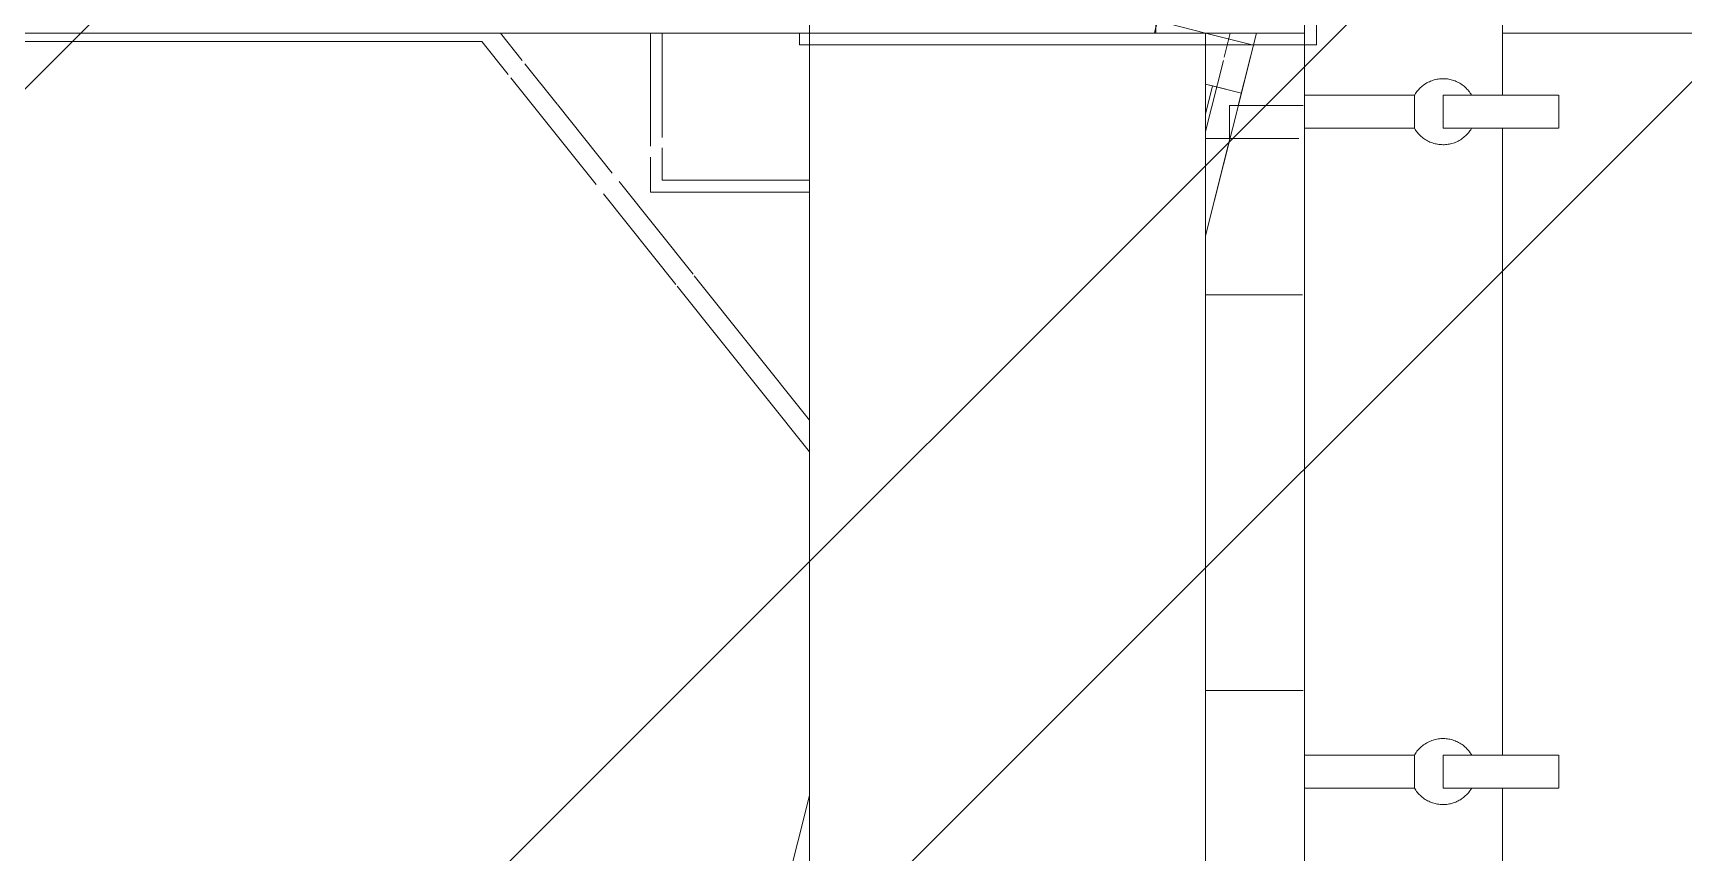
# Model space of a CAD drawing. Header units: millimetres. Extents: x -57519 to 497916, y -349472 to 446842.
# Drawn here: x 335626 to 338128, y 29765 to 31007 of the extents above; entities that cross this region are included whole.
import ezdxf

# ---------------------------------------------------------------- set-up
doc = ezdxf.new("R2010")
doc.units = ezdxf.units.MM
doc.linetypes.add('Dash_2_', pattern=[6, 3, -3])
for name, color, linetype, lineweight in [('A-AREA', 32, 'Dash_2_', 5), ('A-DETL-GENF', 92, 'Continuous', 5), ('A-FLOR', 192, 'Continuous', 5), ('A-FLOR-PATT', 8, 'Continuous', 5), ('A-GENM', 13, 'Continuous', 5), ('A-GLAZ-CWMG', 51, 'Continuous', 20), ('A-WALL', 113, 'Continuous', 20), ('A-WALL-PATT', 111, 'Continuous', 20), ('S-COLS', 52, 'Continuous', 20)]:
    doc.layers.add(name, color=color, linetype=linetype, lineweight=lineweight)

# ---------------------------------------------------------------- blocks, each defined once
blk = doc.blocks.new('Rectangular Mullion - DLN_FRAME-11282511-SITE COVERAGE')
at = {"layer": 'A-GLAZ-CWMG', "lineweight": 5}
for p, q in [((88639.3, 30930.1), (88650.1, 30927.4)), ((88650.1, 30927.4), (88639.3, 30930.1)), ((88639.3, 30930.1), (88650.1, 30927.4)), ((88650.1, 30927.4), (88639.3, 30930.1)), ((88639.3, 30884.5), (88650.1, 30927.4)), ((88639.3, 30884.5), (88650.1, 30927.4)), ((88639.3, 30884.5), (88650.1, 30927.4)), ((88639.3, 30884.5), (88650.1, 30927.4))]:
    blk.add_line(p, q, dxfattribs=at)
blk = doc.blocks.new('Rectangular Mullion - DLN_75 x 150mm _WD_-STUR_ OPENING-8655337-SITE COVERAGE')
at = {"layer": 'A-GLAZ-CWMG', "lineweight": 5}
for p, q in [((0, 75), (-18.9, 75)), ((-18.9, 75), (-9.3, 75)), ((-9.3, 75), (0, 75)), ((0, 0), (0, 75)), ((0, 75), (0, 0)), ((-75, -18.9), (-75, -75)), ((-75, -30), (-75, -18.9)), ((0, -75), (0, 0)), ((0, 0), (0, -75)), ((-75, -75), (-75, -30)), ((-75, -75), (0, -75)), ((0, -75), (-75, -75))]:
    blk.add_line(p, q, dxfattribs=at)
blk = doc.blocks.new('Rectangular Mullion - DLN_75 x 150mm _WD_-STUR_ OPENING-6629347-SITE COVERAGE')
at = {"layer": 'A-GLAZ-CWMG', "lineweight": 5}
for p, q in [((88639.3, 30930.1), (88693.7, 30916.5)), ((88693.7, 30916.5), (88639.3, 30930.1)), ((88693.7, 30916.5), (88639.3, 30700)), ((88693.7, 30916.5), (88689, 30897.5)), ((88676.4, 30847.7), (88639.3, 30700))]:
    blk.add_line(p, q, dxfattribs=at)
blk = doc.blocks.new('Walls 10 - Walls 10-7226506-SITE COVERAGE')
at = {"layer": 'A-WALL-PATT', "lineweight": 5}
h = blk.add_hatch(dxfattribs=at)
h.set_pattern_fill('FP_19', color=256, style=0, pattern_type=2)
h.set_pattern_definition([(45, (248763.4, 0), (-1237.437, 1237.437), []), (45, (248763.4, 1875), (-1237.437, 1237.437), [])])
h.paths.add_polyline_path([(89089.3, 14444.2), (89089.3, 14863.2), (88999.3, 14868.6), (88999.3, 14913.2), (89089.3, 14913.2), (89089.3, 15863.2), (88999.3, 15868.6), (88999.3, 15913.2), (89089.3, 15913.2), (89089.3, 15947.5), (88789.3, 15947.5), (88791.5, 15913.2), (88956, 15907.7), (88956, 15863.8), (88789.3, 15863.2), (88789.3, 14913.2), (88956, 14907.7), (88956, 14863.8), (88789.3, 14863.2), (88789.3, 14444.2)], flags=0)
h.paths.add_polyline_path([(89089.3, 16097.5), (89089.3, 16147.5), (88789.3, 16147.5), (88789.3, 16097.5), (89064.4, 16097.5)], flags=0)
h.paths.add_polyline_path([(89059.8, 16397.5), (89089.3, 16397.5), (89089.3, 16863.2), (88999.3, 16868.6), (88999.3, 16913.2), (89089.3, 16913.2), (89089.3, 17863.2), (88999.3, 17868.6), (88999.3, 17913.2), (89089.3, 17913.2), (89089.3, 18863.2), (88999.3, 18868.6), (88999.3, 18913.2), (89089.3, 18913.2), (89089.3, 19863.2), (88999.3, 19868.6), (88999.3, 19913.2), (89089.3, 19913.2), (89089.3, 20863.2), (88999.3, 20863.2), (88999.3, 20913.2), (89089.3, 20913.2), (89089.3, 21207.5), (88789.3, 21207.5), (88789.3, 20913.2), (88956, 20907.7), (88956, 20863.8), (88789.3, 20863.2), (88789.3, 19913.2), (88956, 19907.7), (88956, 19863.8), (88789.3, 19863.2), (88789.3, 18913.2), (88956, 18907.7), (88956, 18863.8), (88789.3, 18863.2), (88789.3, 17913.2), (88956, 17907.7), (88956, 17863.8), (88789.3, 17863.2), (88789.3, 16913.2), (88956, 16907.7), (88956, 16863.8), (88789.3, 16863.2), (88789.3, 16649.2), (88964.3, 16649.2), (88964.3, 16397.5)], flags=0)
h.paths.add_polyline_path([(88789.3, 21457.5), (89089.3, 21457.5), (89089.3, 21863.2), (88999.3, 21863.2), (88999.3, 21913.2), (89089.3, 21913.2), (89089.3, 22863.2), (88999.3, 22863.2), (88999.3, 22913.2), (89089.3, 22913.2), (89089.3, 23863.2), (88999.3, 23868.6), (88999.3, 23913.2), (89089.3, 23913.2), (89089.3, 24863.2), (88999.3, 24868.6), (88999.3, 24913.2), (89089.3, 24913.2), (89089.3, 25307.5), (88789.3, 25307.5), (88789.3, 24913.2), (88956, 24907.7), (88956, 24863.8), (88789.3, 24863.2), (88789.3, 23913.2), (88956, 23907.7), (88956, 23863.8), (88789.3, 23863.2), (88789.3, 22913.2), (88956, 22907.7), (88956, 22863.8), (88789.3, 22863.2), (88789.3, 21913.2), (88956, 21907.7), (88956, 21863.8), (88789.3, 21863.2), (88789.3, 21839.1)], flags=0)
h.paths.add_polyline_path([(88923.2, 25457.5), (89089.3, 25457.5), (89089.3, 25863.2), (88999.3, 25868.6), (88999.3, 25913.2), (89089.3, 25913.2), (89089.3, 26863.2), (88999.3, 26868.6), (88999.3, 26913.2), (89089.3, 26913.2), (89089.3, 27863.2), (88999.3, 27868.6), (88999.3, 27913.2), (89089.3, 27913.2), (89089.3, 28857.5), (88789.3, 28857.5), (88789.3, 27913.2), (88956, 27907.7), (88956, 27863.8), (88789.3, 27863.2), (88789.3, 26913.2), (88956, 26907.7), (88956, 26863.8), (88789.3, 26863.2), (88789.3, 25913.2), (88956, 25907.7), (88956, 25863.8), (88789.3, 25863.2), (88789.3, 25457.5)], flags=0)
h.paths.add_polyline_path([(88789.3, 29007.5), (89089.3, 29007.5), (89089.3, 29863.2), (88999.3, 29868.6), (88999.3, 29913.2), (89089.3, 29913.2), (89089.3, 30863.2), (88999.3, 30868.6), (88999.3, 30913.2), (89089.3, 30913.2), (89089.3, 31863.2), (88999.3, 31868.6), (88999.3, 31913.2), (89089.3, 31913.2), (89089.3, 32863.2), (88999.3, 32868.6), (88999.3, 32913.2), (89089.3, 32913.2), (89089.3, 33863.2), (88999.3, 33868.6), (88999.3, 33913.2), (89089.3, 33913.2), (89089.3, 34632.5), (88139.3, 34632.5), (88139.3, 35647.5), (88114.3, 35647.5), (88114.3, 35797.5), (88139.3, 35797.5), (88139.3, 37247.5), (87839.3, 37247.5), (87839.3, 34332.5), (88789.3, 34332.5), (88789.3, 33913.2), (88956, 33907.7), (88956, 33863.8), (88789.3, 33863.2), (88789.3, 32913.2), (88956, 32907.7), (88956, 32863.8), (88789.3, 32863.2), (88789.3, 31913.2), (88956, 31907.7), (88956, 31863.8), (88789.3, 31863.2), (88789.3, 30913.2), (88956, 30907.7), (88956, 30863.8), (88789.3, 30863.2), (88789.3, 29913.2), (88956, 29907.7), (88956, 29863.8), (88789.3, 29863.2), (88789.3, 29199.4)], flags=0)
h.paths.add_polyline_path([(88139.3, 37397.5), (88139.3, 37897.5), (87839.3, 37897.5), (87839.3, 37397.5), (87979.8, 37397.5)], flags=0)
h.paths.add_polyline_path([(87839.3, 38047.5), (88139.3, 38047.5), (88139.3, 40132.5), (86739.3, 40132.5), (86739.3, 40967.5), (86649.3, 40972.9), (86649.3, 41017.5), (86739.3, 41017.5), (86739.3, 41967.5), (86649.3, 41972.9), (86649.3, 42017.5), (86739.3, 42017.5), (86739.3, 42547.5), (86569.3, 42547.5), (86569.3, 42017), (86606, 42012), (86606, 41968.1), (86569.3, 41967.5), (86569.3, 41017), (86606, 41012), (86606, 40968.1), (86569.3, 40967.5), (86569.3, 40807.5), (86469.3, 40807.5), (86469.3, 40967.6), (86439.3, 40967.5), (86439.3, 40017.5), (86606, 40012), (86606, 39968.1), (86439.3, 39967.5), (86439.3, 39832.5), (87839.3, 39832.5), (87839.3, 38326.2)], flags=0)
h.paths.add_polyline_path([(86818.5, 39967.5), (86649.3, 39972.9), (86649.3, 40017.5), (86824.2, 40017.5), (86824.2, 39967.5)], flags=0)
h.paths.add_polyline_path([(86469.3, 41017.4), (86469.3, 41967.6), (86439.3, 41967.5), (86439.3, 41017.5)], flags=0)
h.paths.add_polyline_path([(86469.3, 42017.4), (86469.3, 42547.5), (86439.3, 42547.5), (86439.3, 42017.5)], flags=0)
h.paths.add_polyline_path([(86660.6, 42697.5), (86739.3, 42697.5), (86739.3, 42967.5), (86649.3, 42972.9), (86650.8, 43017.5), (86739.3, 43017.5), (86739.3, 43197.5), (86569.3, 43197.5), (86569.3, 43017), (86606, 43012), (86606, 42968.1), (86569.3, 42967.5), (86569.3, 42697.5)], flags=0)
h.paths.add_polyline_path([(86469.3, 42697.5), (86469.3, 42967.6), (86439.3, 42967.5), (86439.3, 42697.5)], flags=0)
h.paths.add_polyline_path([(86469.3, 43017.4), (86469.3, 43197.5), (86439.3, 43197.5), (86439.3, 43017.5)], flags=0)
h.paths.add_polyline_path([(86469.3, 43347.5), (86469.3, 43967.6), (86439.3, 43967.5), (86439.3, 43347.5)], flags=0)
h.paths.add_polyline_path([(86569.3, 43347.5), (86739.3, 43347.5), (86739.3, 43967.5), (86649.3, 43967.5), (86649.3, 44017.5), (86739.3, 44017.5), (86739.3, 44967.5), (86649.3, 44972.9), (86649.3, 45017.5), (86739.3, 45017.5), (86739.3, 45967.5), (86649.3, 45972.9), (86649.3, 46017.5), (86739.3, 46017.5), (86739.3, 46967.5), (86649.3, 46972.9), (86649.3, 47017.5), (86739.3, 47017.5), (86739.3, 47687.5), (86569.3, 47687.5), (86569.3, 47017), (86606, 47012), (86606, 46968.1), (86569.3, 46967.5), (86569.3, 46017), (86606, 46012), (86606, 45968.1), (86569.3, 45967.5), (86569.3, 45017), (86606, 45012), (86606, 44968.1), (86569.3, 44967.5), (86569.3, 44017), (86606, 44012), (86606, 43968.1), (86569.3, 43967.5), (86569.3, 43625.6)], flags=0)
h.paths.add_polyline_path([(86469.3, 44017.4), (86469.3, 44967.6), (86439.3, 44967.5), (86439.3, 44017.5)], flags=0)
h.paths.add_polyline_path([(86469.3, 45017.4), (86469.3, 45967.6), (86439.3, 45967.5), (86439.3, 45017.5)], flags=0)
h.paths.add_polyline_path([(86469.3, 46017.4), (86469.3, 46967.6), (86439.3, 46967.5), (86439.3, 46017.5)], flags=0)
h.paths.add_polyline_path([(86469.3, 47017.4), (86469.3, 47687.5), (86439.3, 47687.5), (86439.3, 47017.5)], flags=0)
h.paths.add_polyline_path([(86439.3, 47837.5), (86469.3, 47837.5), (86469.3, 47967.6), (86439.3, 47967.5)], flags=0)
h.paths.add_polyline_path([(86739.3, 47837.5), (86739.3, 47967.5), (86649.3, 47972.9), (86649.3, 48017.5), (86739.3, 48017.5), (86739.3, 48337.5), (86569.3, 48336.2), (86569.3, 48017), (86606, 48012), (86606, 47968.1), (86569.3, 47967.5), (86569.3, 47837.5), (86729.8, 47837.5)], flags=0)
h.paths.add_polyline_path([(86469.3, 48017.4), (86469.3, 48337.5), (86439.3, 48336.2), (86439.3, 48017.5)], flags=0)
h.paths.add_polyline_path([(86469.3, 48487.5), (86468.1, 48967.6), (86439.3, 48967.5), (86439.3, 48487.5)], flags=0)
h.paths.add_polyline_path([(86569.3, 48487.5), (86739.3, 48487.5), (86739.3, 48967.5), (86649.3, 48972.9), (86649.3, 49017.5), (86739.3, 49017.5), (86739.3, 49907.5), (86569.3, 49907.5), (86569.3, 49017), (86606, 49012), (86606, 48968.1), (86569.3, 48967.5), (86569.3, 48925)], flags=0)
h.paths.add_polyline_path([(86469.3, 49017.4), (86469.3, 49907.5), (86439.3, 49907.5), (86439.3, 49017.5), (86466.6, 49017.4)], flags=0)
at = {"layer": 'A-WALL', "lineweight": 5}
for p, q in [((89089.3, 31863.2), (89089.3, 30913.2)), ((88789.3, 30912.3), (88789.3, 31007.5)), ((88789.3, 30875.7), (88789.3, 30900.7)), ((88789.3, 29912.3), (88789.3, 30864)), ((89089.3, 30863.2), (89089.3, 29913.2)), ((88789.3, 29875.7), (88789.3, 29900.7)), ((88789.3, 29007.5), (88789.3, 29864)), ((89089.3, 29863.2), (89089.3, 29007.5))]:
    blk.add_line(p, q, dxfattribs=at)
blk = doc.blocks.new('DLN_Banner hook - DLN_Banner hook-V302-SITE COVERAGE')
at = {"layer": 'A-GENM'}
for p, q in [((-25, 0), (25, 0)), ((12.5, 0), (-12.5, 0)), ((-25, 0), (-25, -166.7)), ((25, -166.7), (25, 0)), ((-24.4, -166.7), (-25, -166.7)), ((-25, -166.7), (0, -166.7)), ((0, -166.7), (25, -166.7)), ((25, -166.7), (24.4, -166.7)), ((-25, -384.9), (-25, -210)), ((-25, -210), (25, -210)), ((25, -210), (25, -384.9)), ((-25, -385.6), (25, -385.6))]:
    blk.add_line(p, q, dxfattribs=at)
at = {"layer": 'A-GENM', "flags": 128}
for points in [[(-25, -166.7), (-26.7, -167.7), (-28.4, -168.8), (-30, -170), (-31.6, -171.2), (-33.1, -172.5), (-34.6, -173.9), (-36, -175.3), (-37.4, -176.8), (-38.7, -178.3), (-39.9, -179.9), (-41.1, -181.5), (-42.2, -183.1), (-43.2, -184.8), (-44.2, -186.6), (-45.1, -188.4), (-45.9, -190.2), (-46.7, -192), (-47.3, -193.9), (-48, -195.8), (-48.5, -197.8), (-48.9, -199.7), (-49.3, -201.7), (-49.6, -203.7), (-49.8, -205.6), (-49.9, -207.6), (-50, -209.6), (-50, -211.6), (-49.9, -213.6), (-49.7, -215.6), (-49.4, -217.6), (-49.1, -219.6), (-48.7, -221.5), (-48.2, -223.5)], [(24.8, -253.4), (26.6, -252.4), (28.2, -251.3), (29.9, -250.1), (31.4, -248.9), (33, -247.6), (34.4, -246.2), (35.9, -244.8), (37.2, -243.4), (38.5, -241.9), (39.8, -240.3), (41, -238.7), (42.1, -237), (43.1, -235.3), (44.1, -233.6), (45, -231.8), (45.8, -230), (46.6, -228.1), (47.3, -226.2), (47.9, -224.3), (48.4, -222.4), (48.9, -220.5), (49.3, -218.5), (49.6, -216.5), (49.8, -214.5), (49.9, -212.5), (50, -210.5), (50, -208.5), (49.9, -206.5), (49.7, -204.6), (49.4, -202.6), (49.1, -200.6), (48.7, -198.6), (48.2, -196.7), (47.6, -194.8), (47, -192.9), (46.3, -191), (45.5, -189.2), (44.6, -187.4), (43.7, -185.6), (42.6, -183.9), (41.6, -182.2), (40.4, -180.6), (39.2, -179), (37.9, -177.4), (36.6, -175.9), (35.2, -174.5), (33.8, -173.1), (32.3, -171.8), (30.7, -170.5), (29.1, -169.4), (27.5, -168.2), (25.8, -167.2), (25, -166.7)], [(-48.2, -223.5), (-47.6, -225.4), (-46.9, -227.3), (-46.2, -229.1), (-45.4, -231), (-44.5, -232.8), (-43.6, -234.5), (-42.6, -236.3), (-41.5, -237.9), (-40.3, -239.6), (-39.1, -241.2), (-37.8, -242.7), (-36.5, -244.2), (-35.1, -245.6), (-33.6, -247), (-32.1, -248.3), (-30.6, -249.6), (-29, -250.8), (-27.3, -251.9), (-25.6, -252.9)]]:
    blk.add_lwpolyline(points, dxfattribs=at)
blk = doc.blocks.new('DLN_Banner hook - DLN_Banner hook-V303-SITE COVERAGE')
at = {"layer": 'A-GENM'}
for p, q in [((-25, 0), (25, 0)), ((12.5, 0), (-12.5, 0)), ((-25, 0), (-25, -166.7)), ((25, -166.7), (25, 0)), ((-24.4, -166.7), (-25, -166.7)), ((-25, -166.7), (0, -166.7)), ((0, -166.7), (25, -166.7)), ((25, -166.7), (24.4, -166.7)), ((-25, -384.9), (-25, -210)), ((-25, -210), (25, -210)), ((25, -210), (25, -384.9)), ((31.4, -248.9), (33, -247.6)), ((33, -247.6), (34.4, -246.2)), ((34.4, -246.2), (35.9, -244.8)), ((35.9, -244.8), (37.2, -243.4)), ((37.2, -243.4), (38.5, -241.9)), ((38.5, -241.9), (39.8, -240.3)), ((39.8, -240.3), (41, -238.7)), ((41, -238.7), (42.1, -237)), ((42.1, -237), (43.1, -235.3)), ((-25, -385.6), (25, -385.6))]:
    blk.add_line(p, q, dxfattribs=at)
at = {"layer": 'A-GENM', "flags": 128}
for points in [[(-25, -166.7), (-26.7, -167.7), (-28.4, -168.8), (-30, -170), (-31.6, -171.2), (-33.1, -172.5), (-34.6, -173.9), (-36, -175.3), (-37.4, -176.8), (-38.7, -178.3), (-39.9, -179.9), (-41.1, -181.5), (-42.2, -183.1), (-43.2, -184.8), (-44.2, -186.6), (-45.1, -188.4), (-45.9, -190.2), (-46.7, -192), (-47.3, -193.9), (-48, -195.8), (-48.5, -197.8), (-48.9, -199.7), (-49.3, -201.7), (-49.6, -203.7), (-49.8, -205.6), (-49.9, -207.6), (-50, -209.6), (-50, -211.6), (-49.9, -213.6), (-49.7, -215.6), (-49.4, -217.6), (-49.1, -219.6), (-48.7, -221.5), (-48.2, -223.5), (-47.6, -225.4), (-46.9, -227.3), (-46.2, -229.1), (-45.4, -231), (-44.5, -232.8), (-43.6, -234.5), (-42.6, -236.3)], [(43.1, -235.3), (44.1, -233.6), (45, -231.8), (45.8, -230), (46.6, -228.1), (47.3, -226.2), (47.9, -224.3), (48.4, -222.4), (48.9, -220.5), (49.3, -218.5), (49.6, -216.5), (49.8, -214.5), (49.9, -212.5), (50, -210.5), (50, -208.5), (49.9, -206.5), (49.7, -204.6), (49.4, -202.6), (49.1, -200.6), (48.7, -198.6), (48.2, -196.7), (47.6, -194.8), (47, -192.9), (46.3, -191), (45.5, -189.2), (44.6, -187.4), (43.7, -185.6), (42.6, -183.9), (41.6, -182.2), (40.4, -180.6), (39.2, -179), (37.9, -177.4), (36.6, -175.9), (35.2, -174.5), (33.8, -173.1), (32.3, -171.8), (30.7, -170.5), (29.1, -169.4), (27.5, -168.2), (25.8, -167.2), (25, -166.7)], [(-42.6, -236.3), (-41.5, -237.9), (-40.3, -239.6), (-39.1, -241.2), (-37.8, -242.7), (-36.5, -244.2), (-35.1, -245.6), (-33.6, -247), (-32.1, -248.3), (-30.6, -249.6)], [(-30.6, -249.6), (-29, -250.8), (-27.3, -251.9), (-25.6, -252.9)], [(24.8, -253.4), (26.6, -252.4), (28.2, -251.3), (29.9, -250.1), (31.4, -248.9)]]:
    blk.add_lwpolyline(points, dxfattribs=at)

msp = doc.modelspace()

# ---------------------------------------------------------------- hatches: boundary and pattern name
at = {"layer": 'A-DETL-GENF'}
h = msp.add_hatch(dxfattribs=at)
h.set_pattern_fill('FP_40', color=250, style=0, pattern_type=2)
h.set_pattern_definition([(45, (248763.4, 0), (-1257.236, 1257.236), []), (45, (248763.4, 1905), (-1257.236, 1257.236), [])])
h.paths.add_polyline_path([(325750.1, -8642.5), (328562.7, -8642.5), (328562.7, 4657.5), (341312.7, 4657.5), (341312.7, 30557.5), (342712.7, 30557.5), (342712.7, 48907.7), (339962.7, 48907.7), (339962.7, 52157.5), (338962.7, 52157.5), (338962.7, 53757.5), (297512.7, 53757.5), (297512.7, 52247.5), (286277.7, 52247.5), (286277.7, 34407.5), (285902.7, 34407.5), (285902.7, 7407.5), (286277.7, 7407.5), (286277.7, -2267.5), (315555.2, -2267.5), (315555.2, -8642.5), (321257.1, -8642.5)], flags=0)
at = {"layer": 'A-FLOR-PATT'}
h = msp.add_hatch(dxfattribs=at)
h.set_pattern_fill('FP_11', color=256, style=0, pattern_type=2)
h.set_pattern_definition([(0, (373282.6, 24010.6), (0, 600), []), (90, (373282.62, 24010.6), (-300, 2e-14), [])])
h.paths.add_polyline_path([(336449.9, 23830.8), (336802.7, 23833.8), (336802.7, 25307.5), (336046.4, 25307.5), (335675.8, 23830.8), (336421.1, 23830.8)], flags=0)
h.paths.add_polyline_path([(337544.3, 23830.8), (337552.7, 23830.8), (337552.7, 25307.5), (337402.7, 25307.5), (337404.1, 23830.8), (337427.7, 23830.8)], flags=0)
h.paths.add_polyline_path([(336777.7, 25457.5), (336802.7, 25457.5), (336802.7, 26849.5), (336434.3, 26849.5), (336088.2, 25457.5), (336421.1, 25457.5)], flags=0)
h.paths.add_polyline_path([(337402.7, 25457.5), (337552.7, 25457.5), (337552.7, 28857.5), (337402.7, 28857.5), (337402.7, 25960.9)], flags=0)
h.paths.add_polyline_path([(336672, 27449.5), (336802.7, 27449.5), (336798.1, 28296), (336585.2, 27449.5), (336620.6, 27449.5)], flags=0)
h.paths.add_polyline_path([(337402.7, 29007.5), (337552.7, 29007.5), (337549.4, 30847.5), (337438.9, 30843.7), (337402.7, 30700), (337402.7, 29493.8)], flags=0)
h.paths.add_polyline_path([(337544.3, 30897.5), (337552.7, 30900.7), (337552.7, 31007.5), (337480.1, 31007.5), (337457.2, 30897.5), (337503.4, 30897.5)], flags=0)

# ---------------------------------------------------------------- linework, layer by layer
at = {"layer": 'A-AREA'}
msp.add_line((336982.7, 31007.5), (337248.1, 31007.5), dxfattribs=at)
at = {"layer": 'A-FLOR'}
for p, q in [((336802.7, 31007.5), (336802.7, 31607.5)), ((337327.7, 31607.5), (337327.7, 31007.5)), ((325457.7, 31007.5), (336802.7, 31007.5)), ((336802.7, 27449.5), (336802.7, 31007.5)), ((337402.7, 31007.5), (336802.7, 31007.5)), ((336982.7, 31007.5), (337248.1, 31007.5)), ((337248.1, 31007.5), (337325.4, 31007.5)), ((337327.7, 31007.5), (337402.7, 31007.5)), ((337327.7, 31007.5), (337402.7, 31007.5)), ((337402.7, 31007.5), (337402.7, 13443.8)), ((337402.7, 31007.5), (337552.7, 31007.5)), ((337402.7, 31007.5), (337440.2, 31007.5)), ((337440.2, 31007.5), (337431, 30970.8)), ((337480.1, 31007.5), (337452.4, 30897.5)), ((337552.7, 15950.9), (337552.7, 31007.5)), ((337552.7, 30965.9), (337552.7, 31007.5)), ((337552.7, 30965.9), (337552.7, 31007.5)), ((337852.7, 31007.5), (340802.7, 31007.5)), ((337429.8, 30965.9), (337402.7, 30858.4)), ((337439.8, 30847.5), (337402.7, 30700)), ((337438.9, 30847.5), (337402.7, 30847.5))]:
    msp.add_line(p, q, dxfattribs=at)
at = {"layer": 'A-WALL', "lineweight": 5}
for p, q in [((337570.7, 31625.5), (337570.7, 30989.5)), ((333896.1, 30994.5), (336306.4, 30994.5)), ((336306.4, 30994.5), (336346.1, 30944.8)), ((336334.4, 31007.5), (336367.6, 30965.9)), ((336561.7, 30836.2), (336561.7, 31007.5)), ((336579.7, 31007.5), (336802.7, 31007.5)), ((336579.7, 31007.5), (336579.7, 30849)), ((336787.7, 31007.5), (336787.7, 30989.5)), ((337552.7, 23740.8), (337552.7, 31007.5)), ((337570.7, 30989.5), (336787.7, 30989.5)), ((336371.6, 30960.9), (336420.4, 30899.7)), ((336350.1, 30939.8), (336479.4, 30777.7)), ((336421.1, 30898.9), (336503.9, 30795.1)), ((337438.9, 30897.5), (337550.5, 30897.5)), ((337438.9, 30897.5), (337438.9, 30847.5)), ((337544.3, 30847.5), (337439.8, 30847.5)), ((336561.7, 30766.5), (336561.7, 30819.4)), ((336579.7, 30833.5), (336579.7, 30784.5)), ((336514.2, 30782.3), (336626.3, 30641.8)), ((336802.7, 30784.5), (336579.7, 30784.5)), ((336490.5, 30763.9), (336600.2, 30626.4)), ((336802.7, 30766.5), (336561.7, 30766.5)), ((336602.2, 30624), (336802.7, 30372.7)), ((336628.2, 30639.4), (336802.7, 30420.8)), ((336802.7, 29851.9), (336198.5, 27449.5))]:
    msp.add_line(p, q, dxfattribs=at)
at = {"layer": 'A-WALL', "color": 10, "lineweight": 5}
for p, q in [((337552.7, 31607.5), (337552.7, 31007.5)), ((337552.7, 31007.5), (337402.7, 31007.5))]:
    msp.add_line(p, q, dxfattribs=at)
at = {"layer": 'S-COLS', "color": 254, "lineweight": 5}
for p, q in [((336802.7, 31007.5), (337402.7, 31007.5)), ((337248.1, 31007.5), (336982.7, 31007.5)), ((337295.7, 31007.5), (337281, 31007.5)), ((337325.4, 31007.5), (337295.7, 31007.5)), ((337402.7, 31007.5), (337552.7, 31007.5))]:
    msp.add_line(p, q, dxfattribs=at)
at = {"layer": 'S-COLS', "color": 10, "lineweight": 5}
for p, q in [((337281, 31007.5), (337248.1, 31007.5)), ((337402.7, 31007.5), (337327.7, 31007.5)), ((337552.7, 31007.5), (337402.7, 31007.5))]:
    msp.add_line(p, q, dxfattribs=at)

# ---------------------------------------------------------------- block references
at = {"layer": 'A-GENM', "rotation": 89.99999999999955}
for name, p in [('DLN_Banner hook - DLN_Banner hook-V303-SITE COVERAGE', (337552.7, 30888.2)), ('DLN_Banner hook - DLN_Banner hook-V302-SITE COVERAGE', (337552.7, 29888.2))]:
    msp.add_blockref(name, p, dxfattribs=at)
at = {"layer": 'A-GLAZ-CWMG', "lineweight": 5, "rotation": 75.88215578793198}
msp.add_blockref('Rectangular Mullion - DLN_75 x 150mm _WD_-STUR_ OPENING-8655337-SITE COVERAGE', (337402.7, 31007.5), dxfattribs=at)
at = {"layer": 'A-GLAZ-CWMG', "lineweight": 5}
for name in ['Rectangular Mullion - DLN_FRAME-11282511-SITE COVERAGE', 'Rectangular Mullion - DLN_75 x 150mm _WD_-STUR_ OPENING-6629347-SITE COVERAGE']:
    msp.add_blockref(name, (248763.4, 0), dxfattribs=at)
at = {"layer": 'A-WALL', "lineweight": 5}
msp.add_blockref('Walls 10 - Walls 10-7226506-SITE COVERAGE', (248763.4, 0), dxfattribs=at)

doc.saveas('drawing.dxf')
